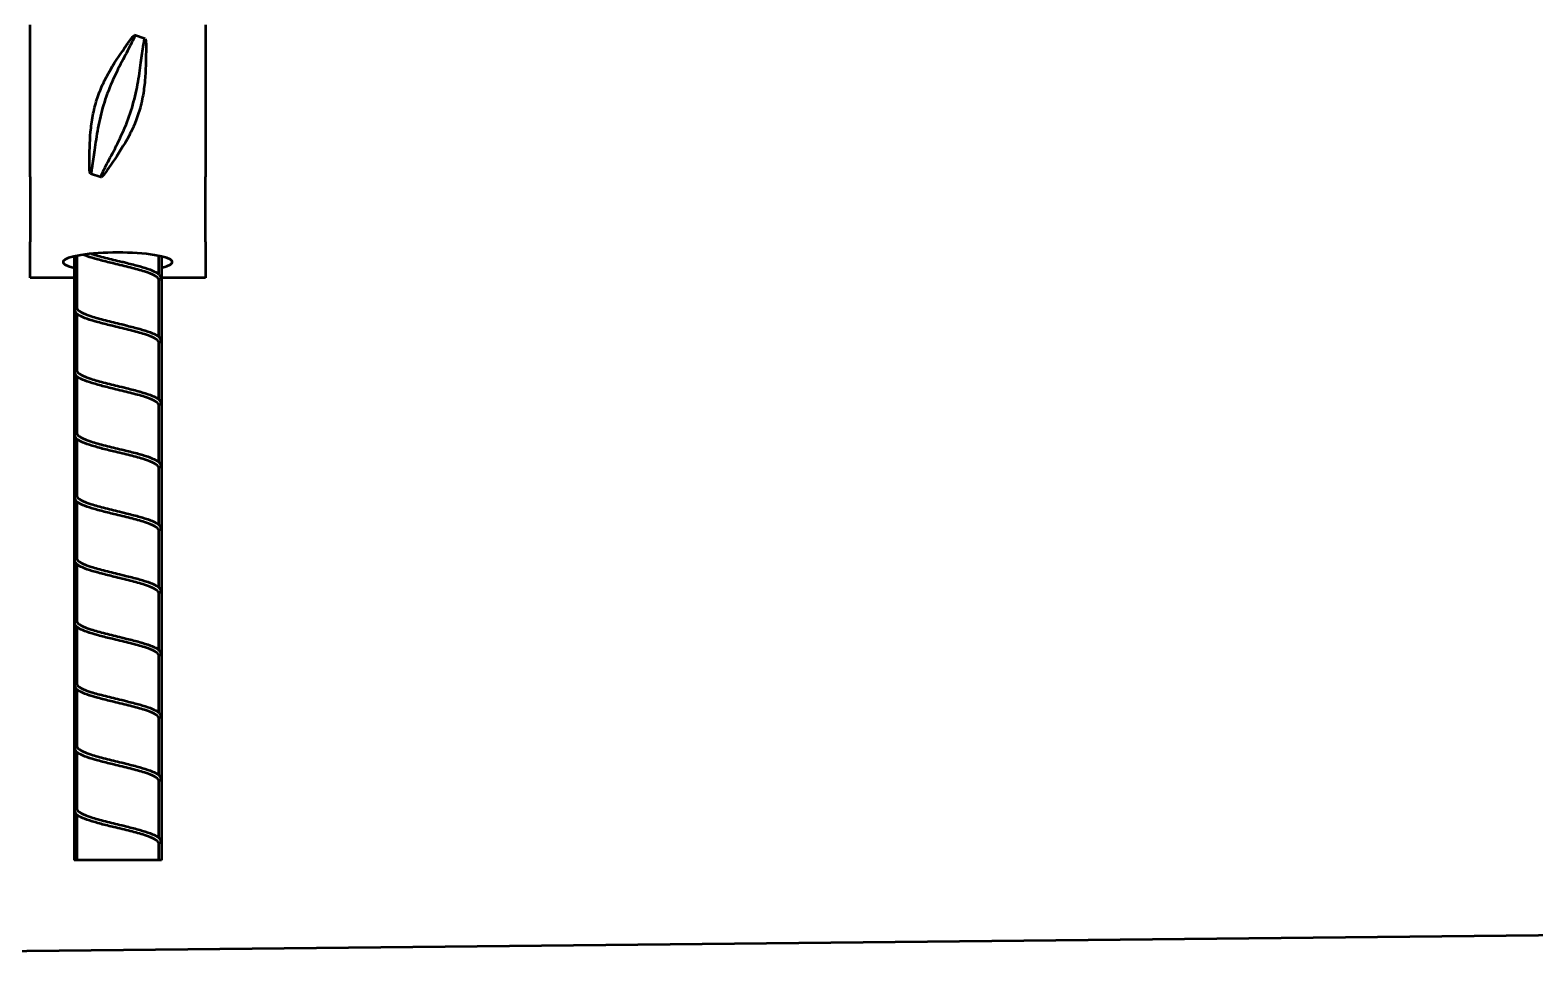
# Model space of a CAD drawing. Header units: inches. Extents: x 6 to 170, y 1 to 50.
# Drawn here: x 51.55 to 60.14, y 7.97 to 13.29 of the extents above; entities that cross this region are included whole.
import ezdxf

# ---------------------------------------------------------------- set-up
doc = ezdxf.new("R2010")
doc.units = ezdxf.units.IN
doc.header["$LTSCALE"] = 8
doc.header["$MEASUREMENT"] = 0
doc.layers.add('Visible (ANSI)', color=7, linetype='Continuous', lineweight=50)

msp = doc.modelspace()

# ---------------------------------------------------------------- linework, layer by layer
at = {"layer": 'Visible (ANSI)'}
for p, q in [((51.552053, 12.453521), (51.552053, 13.320656)), ((52.552053, 13.320656), (52.552053, 12.453521)), ((52.208189, 13.242289), (52.148307, 13.261404)), ((51.552053, 12.453521), (51.552053, 12.084218)), ((51.955799, 12.451594), (51.895917, 12.470708)), ((52.552053, 12.084218), (52.552053, 12.453521)), ((51.552053, 11.878387), (51.552053, 12.084218)), ((52.552053, 12.084218), (52.552053, 11.878387)), ((51.802678, 12.000845), (51.802678, 8.557259)), ((51.818158, 12.004129), (51.818158, 11.70441)), ((52.285948, 11.898724), (52.285948, 12.004129)), ((52.301428, 12.000845), (52.301428, 8.557259)), ((51.802678, 11.878387), (51.552053, 11.878387)), ((52.285948, 11.541581), (52.285948, 11.868297)), ((52.552053, 11.878387), (52.301428, 11.878387)), ((51.818158, 11.673761), (51.818158, 11.347268)), ((52.285948, 11.184438), (52.285948, 11.511154)), ((51.818158, 11.316619), (51.818158, 10.990125)), ((52.285948, 10.827295), (52.285948, 11.154011)), ((51.818158, 10.959476), (51.818158, 10.632982)), ((52.285948, 10.470152), (52.285948, 10.796868)), ((51.818158, 10.602333), (51.818158, 10.275839)), ((52.285948, 10.113009), (52.285948, 10.439725)), ((51.818158, 10.24519), (51.818158, 9.918696)), ((52.285948, 9.755867), (52.285948, 10.082582)), ((51.818158, 9.888047), (51.818158, 9.561553)), ((52.285948, 9.398724), (52.285948, 9.72544)), ((51.818158, 9.530904), (51.818158, 9.20441)), ((52.285948, 9.041581), (52.285948, 9.368297)), ((51.818158, 9.173761), (51.818158, 8.847268)), ((52.285948, 8.684438), (52.285948, 9.011154)), ((122.802678, 8.780318), (44.552063, 7.965207)), ((51.818158, 8.816619), (51.818158, 8.557259)), ((52.285948, 8.557259), (52.285948, 8.654011)), ((51.818158, 8.557259), (51.802678, 8.557259)), ((52.285948, 8.557259), (51.818158, 8.557259)), ((52.301428, 8.557259), (52.285948, 8.557259))]:
    msp.add_line(p, q, dxfattribs=at)
msp.add_ellipse((52.052053, 11.968142), major_axis=(-0.3125, 0), ratio=0.17364818, start_param=2.49476558, end_param=6.93001238, dxfattribs=at)
for points, knots in [([(51.932972, 12.894509), (51.942311, 12.923764), (51.953778, 12.953245), (51.980108, 13.010625), (51.994949, 13.038535), (52.041383, 13.117965), (52.074721, 13.16528), (52.105493, 13.210207), (52.109526, 13.216117), (52.113504, 13.222007)], [1.09730069, 1.09730069, 1.09730069, 1.09730069, 1.33130605, 1.33130605, 1.56531141, 1.56531141, 2.03332213, 2.03332213, 2.10345787, 2.10345787, 2.10345787, 2.10345787]), ([(52.113504, 13.222007), (52.113982, 13.222715), (52.114456, 13.223411), (52.12305, 13.235939), (52.131034, 13.245947), (52.142986, 13.2589), (52.146898, 13.261853), (52.148307, 13.261404)], [1.497528794, 1.497528794, 1.497528794, 1.497528794, 1.506293997, 1.506293997, 1.65781056, 1.65781056, 1.809327124, 1.809327124, 1.809327124, 1.809327124]), ([(52.148307, 13.261404), (52.149696, 13.26096), (52.148818, 13.257142), (52.142487, 13.242504), (52.137093, 13.231668), (52.130684, 13.218362), (52.130303, 13.217571), (52.129918, 13.216768)], [1.809327124, 1.809327124, 1.809327124, 1.809327124, 1.958690232, 1.958690232, 2.10805334, 2.10805334, 2.117335061, 2.117335061, 2.117335061, 2.117335061]), ([(52.197317, 13.195254), (52.197468, 13.196132), (52.197616, 13.196997), (52.200102, 13.211556), (52.201983, 13.223513), (52.205304, 13.239112), (52.2068, 13.242732), (52.208189, 13.242289)], [0.290928147, 0.290928147, 0.290928147, 0.290928147, 0.300209869, 0.300209869, 0.449572977, 0.449572977, 0.598936084, 0.598936084, 0.598936084, 0.598936084]), ([(52.208189, 13.242289), (52.209604, 13.241838), (52.211086, 13.237131), (52.213325, 13.219531), (52.214031, 13.206665), (52.213763, 13.191489), (52.213748, 13.190757), (52.213731, 13.190015)], [0.598936084, 0.598936084, 0.598936084, 0.598936084, 0.75103081, 0.75103081, 0.903125536, 0.903125536, 0.9107477, 0.9107477, 0.9107477, 0.9107477]), ([(52.129918, 13.216768), (52.116351, 13.188491), (52.099634, 13.157324), (52.06316, 13.087775), (52.043279, 13.048945), (52.006519, 12.967209), (51.989708, 12.924267), (51.975841, 12.880825)], [-1.02033115, -1.02033115, -1.02033115, -1.02033115, -0.69495997, -0.69495997, -0.34747998, -0.34747998, 0, 0, 0, 0]), ([(52.128265, 12.832172), (52.142131, 12.875614), (52.153308, 12.920354), (52.170702, 13.008272), (52.176995, 13.051438), (52.187561, 13.129258), (52.191992, 13.164346), (52.197317, 13.195254)], [6.66177475, 6.66177475, 6.66177475, 6.66177475, 7.00925474, 7.00925474, 7.35673472, 7.35673472, 7.6821059, 7.6821059, 7.6821059, 7.6821059]), ([(52.213731, 13.190015), (52.213561, 13.182909), (52.213423, 13.175756), (52.212476, 13.121308), (52.212236, 13.063429), (52.204063, 12.971786), (52.199989, 12.940439), (52.188205, 12.878416), (52.180472, 12.847743), (52.171134, 12.818488)], [7.00204599, 7.00204599, 7.00204599, 7.00204599, 7.07218173, 7.07218173, 7.54019245, 7.54019245, 7.77419781, 7.77419781, 8.00820317, 8.00820317, 8.00820317, 8.00820317]), ([(51.890375, 12.522982), (51.890545, 12.530088), (51.890683, 12.537242), (51.89163, 12.591689), (51.89187, 12.649568), (51.900043, 12.741212), (51.904117, 12.772559), (51.915901, 12.834582), (51.923634, 12.865254), (51.932972, 12.894509)], [7.00204599, 7.00204599, 7.00204599, 7.00204599, 7.07218173, 7.07218173, 7.54019245, 7.54019245, 7.77419781, 7.77419781, 8.00820317, 8.00820317, 8.00820317, 8.00820317]), ([(51.975841, 12.880825), (51.961975, 12.837384), (51.950798, 12.792644), (51.933404, 12.704726), (51.927111, 12.661559), (51.916545, 12.583739), (51.912114, 12.548651), (51.906789, 12.517743)], [0, 0, 0, 0, 0.34747998, 0.34747998, 0.69495997, 0.69495997, 1.02033115, 1.02033115, 1.02033115, 1.02033115]), ([(51.974188, 12.496229), (51.987755, 12.524506), (52.004472, 12.555673), (52.040946, 12.625223), (52.060827, 12.664052), (52.097587, 12.745789), (52.114398, 12.78873), (52.128265, 12.832172)], [5.6414436, 5.6414436, 5.6414436, 5.6414436, 5.96681478, 5.96681478, 6.31429477, 6.31429477, 6.66177475, 6.66177475, 6.66177475, 6.66177475]), ([(52.171134, 12.818488), (52.161795, 12.789233), (52.150328, 12.759753), (52.123998, 12.702373), (52.109157, 12.674462), (52.062723, 12.595032), (52.029385, 12.547718), (51.998613, 12.50279), (51.99458, 12.49688), (51.990602, 12.49099)], [1.09730069, 1.09730069, 1.09730069, 1.09730069, 1.33130605, 1.33130605, 1.56531141, 1.56531141, 2.03332213, 2.03332213, 2.10345787, 2.10345787, 2.10345787, 2.10345787]), ([(51.895917, 12.470708), (51.894502, 12.47116), (51.89302, 12.475867), (51.890781, 12.493466), (51.890075, 12.506333), (51.890343, 12.521508), (51.890358, 12.522241), (51.890375, 12.522982)], [0.598936084, 0.598936084, 0.598936084, 0.598936084, 0.75103081, 0.75103081, 0.903125536, 0.903125536, 0.9107477, 0.9107477, 0.9107477, 0.9107477]), ([(51.906789, 12.517743), (51.906638, 12.516865), (51.90649, 12.516), (51.904004, 12.501441), (51.902123, 12.489484), (51.898802, 12.473885), (51.897306, 12.470265), (51.895917, 12.470708)], [0.290928147, 0.290928147, 0.290928147, 0.290928147, 0.300209869, 0.300209869, 0.449572977, 0.449572977, 0.598936084, 0.598936084, 0.598936084, 0.598936084]), ([(51.955799, 12.451594), (51.95441, 12.452037), (51.955288, 12.455855), (51.961619, 12.470493), (51.967013, 12.481329), (51.973422, 12.494635), (51.973803, 12.495426), (51.974188, 12.496229)], [1.809325195, 1.809325195, 1.809325195, 1.809325195, 1.958688303, 1.958688303, 2.108051411, 2.108051411, 2.117333132, 2.117333132, 2.117333132, 2.117333132]), ([(51.990602, 12.49099), (51.990187, 12.490375), (51.989774, 12.489769), (51.981201, 12.477245), (51.973171, 12.467167), (51.961149, 12.45412), (51.957214, 12.451142), (51.955799, 12.451594)], [1.49751358, 1.49751358, 1.49751358, 1.49751358, 1.505135743, 1.505135743, 1.657230469, 1.657230469, 1.809325195, 1.809325195, 1.809325195, 1.809325195]), ([(52.013217, 11.963406), (51.987551, 11.969718), (51.96221, 11.976111), (51.916351, 11.988688), (51.895231, 11.995028), (51.86904, 12.004257), (51.861353, 12.007199), (51.854357, 12.010168)], [0, 0, 0, 0, 0.203430746, 0.203430746, 0.404937263, 0.404937263, 0.498244973, 0.498244973, 0.498244973, 0.498244973]), ([(51.901166, 12.015663), (51.924839, 12.00816), (51.952226, 12.000728), (52.01171, 11.985606), (52.043263, 11.978064), (52.08465, 11.967981), (52.094676, 11.965522), (52.104543, 11.963067)], [0.496195462, 0.496195462, 0.496195462, 0.496195462, 0.738837027, 0.738837027, 0.985116036, 0.985116036, 1.064849626, 1.064849626, 1.064849626, 1.064849626]), ([(52.285948, 11.868297), (52.283939, 11.875914), (52.275649, 11.883456), (52.247495, 11.898691), (52.227917, 11.906232), (52.180088, 11.921467), (52.152322, 11.929009), (52.092396, 11.944244), (52.060843, 11.951786), (52.024093, 11.960739), (52.018636, 11.962074), (52.013217, 11.963406)], [0, 0, 0, 0, 0.24627901, 0.24627901, 0.49255802, 0.49255802, 0.73883703, 0.73883703, 0.98511604, 0.98511604, 1.02832352, 1.02832352, 1.02832352, 1.02832352]), ([(52.104543, 11.963067), (52.130006, 11.956731), (52.154877, 11.950313), (52.199355, 11.937679), (52.21955, 11.931307), (52.253602, 11.91844), (52.267696, 11.911832), (52.287598, 11.898246), (52.294371, 11.891978), (52.296522, 11.880958)], [0, 0, 0, 0, 0.203969624, 0.203969624, 0.406026718, 0.406026718, 0.612891389, 0.612891389, 0.811777187, 0.811777187, 0.811777187, 0.811777187]), ([(52.296814, 11.878164), (52.296819, 11.87783), (52.296813, 11.877496), (52.296735, 11.87594), (52.296525, 11.874744), (52.295743, 11.872692), (52.295234, 11.871859), (52.29385, 11.870415), (52.292997, 11.869861), (52.291351, 11.869147), (52.290628, 11.868925), (52.28866, 11.868483), (52.287336, 11.868342), (52.285948, 11.868297)], [0.1897920525, 0.1897920525, 0.1897920525, 0.1897920525, 0.1922294095, 0.1922294095, 0.2012082947, 0.2012082947, 0.209118323, 0.209118323, 0.2174508092, 0.2174508092, 0.2233248553, 0.2233248553, 0.2328669858, 0.2328669858, 0.2328669858, 0.2328669858]), ([(51.80757, 11.691393), (51.807569, 11.691401), (51.807567, 11.691408), (51.807367, 11.692445), (51.807276, 11.693511), (51.807292, 11.694569)], [0.36883489865, 0.36883489865, 0.36883489865, 0.36883489865, 0.36889475462, 0.36889475462, 0.37685065873, 0.37685065873, 0.37685065873, 0.37685065873]), ([(51.807292, 11.694569), (51.807297, 11.694889), (51.807312, 11.695208), (51.807431, 11.696687), (51.80766, 11.697818), (51.808265, 11.699369), (51.808506, 11.699853), (51.809084, 11.700764), (51.809419, 11.701183), (51.8098, 11.701562), (51.81057, 11.70233), (51.811489, 11.7029), (51.813746, 11.703826), (51.815137, 11.704131), (51.817148, 11.704348), (51.817651, 11.704386), (51.818158, 11.70441)], [0.3768506587, 0.3768506587, 0.3768506587, 0.3768506587, 0.379254451, 0.379254451, 0.3880670032, 0.3880670032, 0.3924392295, 0.3924392295, 0.3969048674, 0.3969048674, 0.3969048674, 0.4059502014, 0.4059502014, 0.4165690719, 0.4165690719, 0.4200322562, 0.4200322562, 0.4200322562, 0.4200322562]), ([(52.013217, 11.606263), (51.987551, 11.612575), (51.96221, 11.618968), (51.916351, 11.631545), (51.895231, 11.637885), (51.859037, 11.650639), (51.843675, 11.657185), (51.820335, 11.670875), (51.812156, 11.677471), (51.808174, 11.688819), (51.80783, 11.690063), (51.80757, 11.691393)], [0, 0, 0, 0, 0.203430746, 0.203430746, 0.404937263, 0.404937263, 0.610847612, 0.610847612, 0.824043032, 0.824043032, 0.848613207, 0.848613207, 0.848613207, 0.848613207]), ([(51.818158, 11.70441), (51.820167, 11.696793), (51.828457, 11.689251), (51.856611, 11.674016), (51.876189, 11.666475), (51.924018, 11.65124), (51.951784, 11.643698), (52.01171, 11.628463), (52.043263, 11.620922), (52.08465, 11.610838), (52.094676, 11.60838), (52.104543, 11.605924)], [0, 0, 0, 0, 0.24627901, 0.24627901, 0.49255802, 0.49255802, 0.73883703, 0.73883703, 0.98511604, 0.98511604, 1.06484963, 1.06484963, 1.06484963, 1.06484963]), ([(52.285948, 11.511154), (52.283939, 11.518771), (52.275649, 11.526313), (52.247495, 11.541548), (52.227917, 11.54909), (52.180088, 11.564325), (52.152322, 11.571866), (52.092396, 11.587101), (52.060843, 11.594643), (52.024093, 11.603597), (52.018636, 11.604931), (52.013217, 11.606263)], [0, 0, 0, 0, 0.24627901, 0.24627901, 0.49255802, 0.49255802, 0.73883703, 0.73883703, 0.98511604, 0.98511604, 1.02832352, 1.02832352, 1.02832352, 1.02832352]), ([(52.104543, 11.605924), (52.130006, 11.599588), (52.154877, 11.59317), (52.199355, 11.580536), (52.21955, 11.574164), (52.253602, 11.561298), (52.267696, 11.554689), (52.287598, 11.541103), (52.294371, 11.534835), (52.296522, 11.523816)], [0, 0, 0, 0, 0.203969624, 0.203969624, 0.406026718, 0.406026718, 0.612891389, 0.612891389, 0.811777187, 0.811777187, 0.811777187, 0.811777187]), ([(52.296814, 11.521021), (52.29682, 11.520596), (52.29681, 11.520172), (52.296698, 11.518549), (52.296467, 11.517384), (52.295649, 11.515376), (52.29512, 11.514562), (52.293975, 11.513433), (52.293469, 11.513057), (52.292309, 11.512394), (52.291657, 11.512122), (52.289641, 11.511488), (52.288141, 11.511265), (52.286334, 11.511168), (52.286141, 11.51116), (52.285948, 11.511154)], [0.200182473, 0.200182473, 0.200182473, 0.200182473, 0.2033980629, 0.2033980629, 0.2125840261, 0.2125840261, 0.2208186966, 0.2208186966, 0.2261883639, 0.2261883639, 0.2320540395, 0.2320540395, 0.2434050849, 0.2434050849, 0.2447579396, 0.2447579396, 0.2447579396, 0.2447579396]), ([(51.80757, 11.33425), (51.807519, 11.334512), (51.807475, 11.334776), (51.807329, 11.335828), (51.80728, 11.336629), (51.807292, 11.337426)], [0.35943356133, 0.35943356133, 0.35943356133, 0.35943356133, 0.36146243866, 0.36146243866, 0.36744599074, 0.36744599074, 0.36744599074, 0.36744599074]), ([(51.807292, 11.337426), (51.807301, 11.337996), (51.807342, 11.338564), (51.807579, 11.340333), (51.807898, 11.341484), (51.808913, 11.343475), (51.809561, 11.34428), (51.811213, 11.34561), (51.812183, 11.346096), (51.813253, 11.346451), (51.814583, 11.346893), (51.816079, 11.347136), (51.817841, 11.347251), (51.818, 11.34726), (51.818158, 11.347268)], [0.3674459907, 0.3674459907, 0.3674459907, 0.3674459907, 0.3717271464, 0.3717271464, 0.3810225237, 0.3810225237, 0.3897607656, 0.3897607656, 0.3987126221, 0.3987126221, 0.3987126221, 0.4098375879, 0.4098375879, 0.410931022, 0.410931022, 0.410931022, 0.410931022]), ([(52.013217, 11.24912), (51.987551, 11.255432), (51.96221, 11.261825), (51.916351, 11.274402), (51.895231, 11.280742), (51.859037, 11.293496), (51.843675, 11.300042), (51.820335, 11.313732), (51.812156, 11.320328), (51.808174, 11.331676), (51.80783, 11.332921), (51.80757, 11.33425)], [0, 0, 0, 0, 0.203430746, 0.203430746, 0.404937263, 0.404937263, 0.610847612, 0.610847612, 0.824043032, 0.824043032, 0.848613207, 0.848613207, 0.848613207, 0.848613207]), ([(51.818158, 11.347268), (51.820167, 11.33965), (51.828457, 11.332108), (51.856611, 11.316873), (51.876189, 11.309332), (51.924018, 11.294097), (51.951784, 11.286555), (52.01171, 11.27132), (52.043263, 11.263779), (52.08465, 11.253695), (52.094676, 11.251237), (52.104543, 11.248781)], [0, 0, 0, 0, 0.24627901, 0.24627901, 0.49255802, 0.49255802, 0.73883703, 0.73883703, 0.98511604, 0.98511604, 1.06484963, 1.06484963, 1.06484963, 1.06484963]), ([(52.285948, 11.154011), (52.283939, 11.161628), (52.275649, 11.16917), (52.247495, 11.184405), (52.227917, 11.191947), (52.180088, 11.207182), (52.152322, 11.214723), (52.092396, 11.229958), (52.060843, 11.2375), (52.024093, 11.246454), (52.018636, 11.247788), (52.013217, 11.24912)], [0, 0, 0, 0, 0.24627901, 0.24627901, 0.49255802, 0.49255802, 0.73883703, 0.73883703, 0.98511604, 0.98511604, 1.02832352, 1.02832352, 1.02832352, 1.02832352]), ([(52.104543, 11.248781), (52.130006, 11.242445), (52.154877, 11.236027), (52.199355, 11.223393), (52.21955, 11.217021), (52.253602, 11.204155), (52.267696, 11.197546), (52.287598, 11.18396), (52.294371, 11.177692), (52.296522, 11.166673)], [0, 0, 0, 0, 0.203969624, 0.203969624, 0.406026718, 0.406026718, 0.612891389, 0.612891389, 0.811777187, 0.811777187, 0.811777187, 0.811777187]), ([(52.296814, 11.163878), (52.296824, 11.163202), (52.296791, 11.162526), (52.296567, 11.160722), (52.296281, 11.159636), (52.295356, 11.157751), (52.294764, 11.15699), (52.293521, 11.155946), (52.292971, 11.155601), (52.291725, 11.155), (52.291029, 11.154759), (52.288975, 11.154232), (52.287504, 11.154062), (52.285948, 11.154011)], [0.4252749174, 0.4252749174, 0.4252749174, 0.4252749174, 0.4304263152, 0.4304263152, 0.4393240915, 0.4393240915, 0.4476179655, 0.4476179655, 0.4531368502, 0.4531368502, 0.4591944322, 0.4591944322, 0.4702656932, 0.4702656932, 0.4702656932, 0.4702656932]), ([(52.296522, 11.166673), (52.296569, 11.166435), (52.29661, 11.166196), (52.296645, 11.165955), (52.296746, 11.165272), (52.296803, 11.164575), (52.296814, 11.163878)], [0.41809649147, 0.41809649147, 0.41809649147, 0.41809649147, 0.41996680535, 0.41996680535, 0.41996680535, 0.42527491742, 0.42527491742, 0.42527491742, 0.42527491742]), ([(51.807292, 10.980283), (51.807296, 10.98055), (51.807308, 10.980817), (51.807411, 10.982314), (51.807648, 10.983518), (51.808083, 10.984617), (51.808485, 10.985633), (51.80904, 10.986512), (51.810539, 10.988021), (51.811453, 10.988594), (51.813699, 10.989527), (51.815084, 10.989835), (51.817109, 10.99006), (51.817631, 10.990099), (51.818158, 10.990125)], [0.3865408858, 0.3865408858, 0.3865408858, 0.3865408858, 0.3885710722, 0.3885710722, 0.3979903368, 0.3979903368, 0.3979903368, 0.4066991123, 0.4066991123, 0.4157857445, 0.4157857445, 0.4264412276, 0.4264412276, 0.4300614581, 0.4300614581, 0.4300614581, 0.4300614581]), ([(51.818158, 10.990125), (51.820167, 10.982507), (51.828457, 10.974966), (51.856611, 10.959731), (51.876189, 10.952189), (51.924018, 10.936954), (51.951784, 10.929412), (52.01171, 10.914177), (52.043263, 10.906636), (52.08465, 10.896552), (52.094676, 10.894094), (52.104543, 10.891638)], [0, 0, 0, 0, 0.24627901, 0.24627901, 0.49255802, 0.49255802, 0.73883703, 0.73883703, 0.98511604, 0.98511604, 1.06484963, 1.06484963, 1.06484963, 1.06484963]), ([(51.80757, 10.977107), (51.807562, 10.977151), (51.807554, 10.977195), (51.807361, 10.978234), (51.807276, 10.979262), (51.807292, 10.980283)], [0.37843930434, 0.37843930434, 0.37843930434, 0.37843930434, 0.37878207808, 0.37878207808, 0.38654088581, 0.38654088581, 0.38654088581, 0.38654088581]), ([(52.013217, 10.891978), (51.987551, 10.898289), (51.96221, 10.904682), (51.916351, 10.917259), (51.895231, 10.923599), (51.859037, 10.936354), (51.843675, 10.942899), (51.820335, 10.956589), (51.812156, 10.963185), (51.808174, 10.974534), (51.80783, 10.975778), (51.80757, 10.977107)], [0, 0, 0, 0, 0.203430746, 0.203430746, 0.404937263, 0.404937263, 0.610847612, 0.610847612, 0.824043032, 0.824043032, 0.848613207, 0.848613207, 0.848613207, 0.848613207]), ([(52.285948, 10.796868), (52.283939, 10.804486), (52.275649, 10.812027), (52.247495, 10.827262), (52.227917, 10.834804), (52.180088, 10.850039), (52.152322, 10.85758), (52.092396, 10.872815), (52.060843, 10.880357), (52.024093, 10.889311), (52.018636, 10.890645), (52.013217, 10.891978)], [0, 0, 0, 0, 0.24627901, 0.24627901, 0.49255802, 0.49255802, 0.73883703, 0.73883703, 0.98511604, 0.98511604, 1.02832352, 1.02832352, 1.02832352, 1.02832352]), ([(52.104543, 10.891639), (52.130006, 10.885302), (52.154877, 10.878885), (52.199355, 10.86625), (52.21955, 10.859878), (52.253602, 10.847012), (52.267696, 10.840403), (52.287598, 10.826817), (52.294371, 10.820549), (52.296522, 10.80953)], [0, 0, 0, 0, 0.203969624, 0.203969624, 0.406026718, 0.406026718, 0.612891389, 0.612891389, 0.811777187, 0.811777187, 0.811777187, 0.811777187]), ([(52.296814, 10.806736), (52.296816, 10.806599), (52.296816, 10.806462), (52.296801, 10.805053), (52.296633, 10.80379), (52.295928, 10.80164), (52.295463, 10.800768), (52.294171, 10.799254), (52.293374, 10.798665), (52.291812, 10.797892), (52.291122, 10.797646), (52.289049, 10.797098), (52.287544, 10.796921), (52.285948, 10.796868)], [0.4324840395, 0.4324840395, 0.4324840395, 0.4324840395, 0.4335329654, 0.4335329654, 0.443318181, 0.443318181, 0.4516638398, 0.4516638398, 0.4602611352, 0.4602611352, 0.466316737, 0.466316737, 0.477688633, 0.477688633, 0.477688633, 0.477688633]), ([(51.80757, 10.619964), (51.807529, 10.620177), (51.807492, 10.620391), (51.807335, 10.62144), (51.807279, 10.622293), (51.807292, 10.623141)], [0.37519647472, 0.37519647472, 0.37519647472, 0.37519647472, 0.37693413434, 0.37693413434, 0.38364484121, 0.38364484121, 0.38364484121, 0.38364484121]), ([(51.807292, 10.623141), (51.8073, 10.623662), (51.807335, 10.624182), (51.807549, 10.625915), (51.807856, 10.62708), (51.808851, 10.629098), (51.809488, 10.629916), (51.811139, 10.631283), (51.812144, 10.631802), (51.814048, 10.632426), (51.814831, 10.632603), (51.816464, 10.632863), (51.81731, 10.632941), (51.818158, 10.632982)], [0.3836448412, 0.3836448412, 0.3836448412, 0.3836448412, 0.3877740914, 0.3877740914, 0.397624591, 0.397624591, 0.4068361571, 0.4068361571, 0.4164404089, 0.4164404089, 0.4226952118, 0.4226952118, 0.4291710192, 0.4291710192, 0.4291710192, 0.4291710192]), ([(52.013217, 10.534835), (51.987551, 10.541147), (51.96221, 10.547539), (51.916351, 10.560116), (51.895231, 10.566457), (51.859037, 10.579211), (51.843675, 10.585757), (51.820335, 10.599446), (51.812156, 10.606042), (51.808174, 10.617391), (51.80783, 10.618635), (51.80757, 10.619964)], [0, 0, 0, 0, 0.203430746, 0.203430746, 0.404937263, 0.404937263, 0.610847612, 0.610847612, 0.824043032, 0.824043032, 0.848613207, 0.848613207, 0.848613207, 0.848613207]), ([(51.818158, 10.632982), (51.820167, 10.625364), (51.828457, 10.617823), (51.856611, 10.602588), (51.876189, 10.595046), (51.924018, 10.579811), (51.951784, 10.57227), (52.01171, 10.557035), (52.043263, 10.549493), (52.08465, 10.539409), (52.094676, 10.536951), (52.104543, 10.534496)], [0, 0, 0, 0, 0.24627901, 0.24627901, 0.49255802, 0.49255802, 0.73883703, 0.73883703, 0.98511604, 0.98511604, 1.06484963, 1.06484963, 1.06484963, 1.06484963]), ([(52.285948, 10.439725), (52.283939, 10.447343), (52.275649, 10.454884), (52.247495, 10.470119), (52.227917, 10.477661), (52.180088, 10.492896), (52.152322, 10.500438), (52.092396, 10.515673), (52.060843, 10.523214), (52.024093, 10.532168), (52.018636, 10.533502), (52.013217, 10.534835)], [0, 0, 0, 0, 0.24627901, 0.24627901, 0.49255802, 0.49255802, 0.73883703, 0.73883703, 0.98511604, 0.98511604, 1.02832352, 1.02832352, 1.02832352, 1.02832352]), ([(52.104543, 10.534496), (52.130006, 10.528159), (52.154877, 10.521742), (52.199355, 10.509107), (52.21955, 10.502735), (52.253602, 10.489869), (52.267696, 10.483261), (52.287598, 10.469674), (52.294371, 10.463406), (52.296522, 10.452387)], [0, 0, 0, 0, 0.203969624, 0.203969624, 0.406026718, 0.406026718, 0.612891389, 0.612891389, 0.811777187, 0.811777187, 0.811777187, 0.811777187]), ([(52.296814, 10.449593), (52.296824, 10.448916), (52.296791, 10.448241), (52.296567, 10.446436), (52.296281, 10.44535), (52.295356, 10.443465), (52.294764, 10.442704), (52.293521, 10.44166), (52.292971, 10.441316), (52.291725, 10.440714), (52.291029, 10.440473), (52.288975, 10.439946), (52.287504, 10.439777), (52.285948, 10.439725)], [0.4252629105, 0.4252629105, 0.4252629105, 0.4252629105, 0.4304142272, 0.4304142272, 0.4393118948, 0.4393118948, 0.4476055892, 0.4476055892, 0.4531243019, 0.4531243019, 0.4591816413, 0.4591816413, 0.4702524139, 0.4702524139, 0.4702524139, 0.4702524139]), ([(52.296522, 10.452387), (52.296569, 10.45215), (52.29661, 10.45191), (52.296645, 10.45167), (52.296746, 10.450987), (52.296803, 10.450289), (52.296814, 10.449593)], [0.41808449305, 0.41808449305, 0.41808449305, 0.41808449305, 0.41995475991, 0.41995475991, 0.41995475991, 0.42526291053, 0.42526291053, 0.42526291053, 0.42526291053]), ([(51.80757, 10.262822), (51.807473, 10.263318), (51.807402, 10.263822), (51.807305, 10.264884), (51.807284, 10.265442), (51.807292, 10.265998)], [0.39774755854, 0.39774755854, 0.39774755854, 0.39774755854, 0.40221639818, 0.40221639818, 0.40707367037, 0.40707367037, 0.40707367037, 0.40707367037]), ([(51.807292, 10.265998), (51.807305, 10.266799), (51.80738, 10.267595), (51.807743, 10.269529), (51.808116, 10.27061), (51.809236, 10.272479), (51.809939, 10.273224), (51.811728, 10.274473), (51.812826, 10.274939), (51.815322, 10.275591), (51.816701, 10.275769), (51.818158, 10.275839)], [0.4070736704, 0.4070736704, 0.4070736704, 0.4070736704, 0.4140736516, 0.4140736516, 0.4246410493, 0.4246410493, 0.434805854, 0.434805854, 0.4458536327, 0.4458536327, 0.4570245036, 0.4570245036, 0.4570245036, 0.4570245036]), ([(52.013217, 10.177692), (51.987551, 10.184004), (51.96221, 10.190397), (51.916351, 10.202973), (51.895231, 10.209314), (51.859037, 10.222068), (51.843675, 10.228614), (51.820335, 10.242304), (51.812156, 10.248899), (51.808174, 10.260248), (51.80783, 10.261492), (51.80757, 10.262821)], [0, 0, 0, 0, 0.203430746, 0.203430746, 0.404937263, 0.404937263, 0.610847612, 0.610847612, 0.824043032, 0.824043032, 0.848613207, 0.848613207, 0.848613207, 0.848613207]), ([(51.818158, 10.275839), (51.820167, 10.268222), (51.828457, 10.26068), (51.856611, 10.245445), (51.876189, 10.237903), (51.924018, 10.222668), (51.951784, 10.215127), (52.01171, 10.199892), (52.043263, 10.19235), (52.08465, 10.182266), (52.094676, 10.179808), (52.104543, 10.177353)], [0, 0, 0, 0, 0.24627901, 0.24627901, 0.49255802, 0.49255802, 0.73883703, 0.73883703, 0.98511604, 0.98511604, 1.06484963, 1.06484963, 1.06484963, 1.06484963]), ([(52.285948, 10.082582), (52.283939, 10.0902), (52.275649, 10.097741), (52.247495, 10.112976), (52.227917, 10.120518), (52.180088, 10.135753), (52.152322, 10.143295), (52.092396, 10.15853), (52.060843, 10.166071), (52.024093, 10.175025), (52.018636, 10.176359), (52.013217, 10.177692)], [0, 0, 0, 0, 0.24627901, 0.24627901, 0.49255802, 0.49255802, 0.73883703, 0.73883703, 0.98511604, 0.98511604, 1.02832352, 1.02832352, 1.02832352, 1.02832352]), ([(52.104543, 10.177353), (52.130006, 10.171017), (52.154877, 10.164599), (52.199355, 10.151964), (52.21955, 10.145592), (52.253602, 10.132726), (52.267696, 10.126118), (52.287598, 10.112531), (52.294371, 10.106264), (52.296522, 10.095244)], [0, 0, 0, 0, 0.203969624, 0.203969624, 0.406026718, 0.406026718, 0.612891389, 0.612891389, 0.811777187, 0.811777187, 0.811777187, 0.811777187]), ([(52.296814, 10.09245), (52.296817, 10.09223), (52.296816, 10.09201), (52.296776, 10.090537), (52.296589, 10.089303), (52.295853, 10.087194), (52.295369, 10.08634), (52.29404, 10.084855), (52.29322, 10.084281), (52.29117, 10.083319), (52.289881, 10.082984), (52.287643, 10.082675), (52.286804, 10.082611), (52.285948, 10.082582)], [0.1915703884, 0.1915703884, 0.1915703884, 0.1915703884, 0.1932465161, 0.1932465161, 0.202831746, 0.202831746, 0.211131424, 0.211131424, 0.2197778812, 0.2197778812, 0.230077806, 0.230077806, 0.2359190284, 0.2359190284, 0.2359190284, 0.2359190284]), ([(51.80757, 9.905679), (51.807431, 9.906389), (51.807345, 9.907115), (51.807293, 9.908181), (51.807287, 9.908518), (51.807292, 9.908855)], [0.19365485599, 0.19365485599, 0.19365485599, 0.19365485599, 0.19919025146, 0.19919025146, 0.20173580921, 0.20173580921, 0.20173580921, 0.20173580921]), ([(51.807292, 9.908855), (51.807308, 9.909866), (51.807423, 9.910872), (51.807925, 9.912944), (51.808348, 9.913963), (51.80957, 9.915722), (51.810328, 9.916415), (51.812236, 9.917572), (51.813412, 9.917996), (51.81581, 9.918508), (51.816963, 9.918639), (51.818158, 9.918696)], [0.2017358092, 0.2017358092, 0.2017358092, 0.2017358092, 0.2093917197, 0.2093917197, 0.2183592436, 0.2183592436, 0.2271757433, 0.2271757433, 0.2370177383, 0.2370177383, 0.2450975683, 0.2450975683, 0.2450975683, 0.2450975683]), ([(52.013217, 9.820549), (51.987551, 9.826861), (51.96221, 9.833254), (51.916351, 9.84583), (51.895231, 9.852171), (51.859037, 9.864925), (51.843675, 9.871471), (51.820335, 9.885161), (51.812156, 9.891756), (51.808174, 9.903105), (51.80783, 9.904349), (51.80757, 9.905679)], [0, 0, 0, 0, 0.203430746, 0.203430746, 0.404937263, 0.404937263, 0.610847612, 0.610847612, 0.824043032, 0.824043032, 0.848613207, 0.848613207, 0.848613207, 0.848613207]), ([(51.818158, 9.918696), (51.820167, 9.911079), (51.828457, 9.903537), (51.856611, 9.888302), (51.876189, 9.88076), (51.924018, 9.865525), (51.951784, 9.857984), (52.01171, 9.842749), (52.043263, 9.835207), (52.08465, 9.825124), (52.094676, 9.822665), (52.104543, 9.82021)], [0, 0, 0, 0, 0.24627901, 0.24627901, 0.49255802, 0.49255802, 0.73883703, 0.73883703, 0.98511604, 0.98511604, 1.06484963, 1.06484963, 1.06484963, 1.06484963]), ([(52.285948, 9.72544), (52.283939, 9.733057), (52.275649, 9.740599), (52.247495, 9.755834), (52.227917, 9.763375), (52.180088, 9.77861), (52.152322, 9.786152), (52.092396, 9.801387), (52.060843, 9.808928), (52.024093, 9.817882), (52.018636, 9.819216), (52.013217, 9.820549)], [0, 0, 0, 0, 0.24627901, 0.24627901, 0.49255802, 0.49255802, 0.73883703, 0.73883703, 0.98511604, 0.98511604, 1.02832352, 1.02832352, 1.02832352, 1.02832352]), ([(52.104543, 9.82021), (52.130006, 9.813874), (52.154877, 9.807456), (52.199355, 9.794822), (52.21955, 9.788449), (52.253602, 9.775583), (52.267696, 9.768975), (52.287598, 9.755389), (52.294371, 9.749121), (52.296522, 9.738101)], [0, 0, 0, 0, 0.203969624, 0.203969624, 0.406026718, 0.406026718, 0.612891389, 0.612891389, 0.811777187, 0.811777187, 0.811777187, 0.811777187]), ([(52.296814, 9.735307), (52.296824, 9.73463), (52.296791, 9.733954), (52.296567, 9.732148), (52.296281, 9.731063), (52.295355, 9.729178), (52.294763, 9.728417), (52.29322, 9.727122), (52.292264, 9.726621), (52.289864, 9.725821), (52.288392, 9.725582), (52.286519, 9.725463), (52.286234, 9.725449), (52.285948, 9.72544)], [0.4033650755, 0.4033650755, 0.4033650755, 0.4033650755, 0.408528082, 0.408528082, 0.4174664401, 0.4174664401, 0.4258234337, 0.4258234337, 0.4347714159, 0.4347714159, 0.4453461695, 0.4453461695, 0.4472320325, 0.4472320325, 0.4472320325, 0.4472320325]), ([(52.296523, 9.738101), (52.296569, 9.737864), (52.29661, 9.737625), (52.296645, 9.737384), (52.296746, 9.736701), (52.296803, 9.736003), (52.296814, 9.735307)], [0.39618211705, 0.39618211705, 0.39618211705, 0.39618211705, 0.39805269468, 0.39805269468, 0.39805269468, 0.40336507552, 0.40336507552, 0.40336507552, 0.40336507552]), ([(51.80757, 9.548536), (51.807429, 9.549255), (51.807343, 9.549991), (51.807292, 9.551058), (51.807287, 9.551385), (51.807292, 9.551712)], [0.20632631581, 0.20632631581, 0.20632631581, 0.20632631581, 0.2119838659, 0.2119838659, 0.21447652895, 0.21447652895, 0.21447652895, 0.21447652895]), ([(51.807292, 9.551712), (51.807308, 9.552733), (51.807425, 9.553747), (51.807934, 9.555826), (51.80836, 9.556842), (51.809586, 9.558596), (51.810347, 9.559286), (51.81226, 9.56044), (51.81344, 9.560861), (51.815832, 9.561368), (51.816975, 9.561497), (51.818158, 9.561553)], [0.2144765289, 0.2144765289, 0.2144765289, 0.2144765289, 0.2222697322, 0.2222697322, 0.2313065156, 0.2313065156, 0.2402001913, 0.2402001913, 0.2501394448, 0.2501394448, 0.2582108371, 0.2582108371, 0.2582108371, 0.2582108371]), ([(52.013217, 9.463406), (51.987551, 9.469718), (51.96221, 9.476111), (51.916351, 9.488688), (51.895231, 9.495028), (51.859037, 9.507782), (51.843675, 9.514328), (51.820335, 9.528018), (51.812156, 9.534613), (51.808174, 9.545962), (51.80783, 9.547206), (51.80757, 9.548536)], [0, 0, 0, 0, 0.203430746, 0.203430746, 0.404937263, 0.404937263, 0.610847612, 0.610847612, 0.824043032, 0.824043032, 0.848613207, 0.848613207, 0.848613207, 0.848613207]), ([(51.818158, 9.561553), (51.820167, 9.553936), (51.828457, 9.546394), (51.856611, 9.531159), (51.876189, 9.523618), (51.924018, 9.508383), (51.951784, 9.500841), (52.01171, 9.485606), (52.043263, 9.478064), (52.08465, 9.467981), (52.094676, 9.465522), (52.104543, 9.463067)], [0, 0, 0, 0, 0.24627901, 0.24627901, 0.49255802, 0.49255802, 0.73883703, 0.73883703, 0.98511604, 0.98511604, 1.06484963, 1.06484963, 1.06484963, 1.06484963]), ([(52.285948, 9.368297), (52.283939, 9.375914), (52.275649, 9.383456), (52.247495, 9.398691), (52.227917, 9.406232), (52.180088, 9.421467), (52.152322, 9.429009), (52.092396, 9.444244), (52.060843, 9.451786), (52.024093, 9.460739), (52.018636, 9.462074), (52.013217, 9.463406)], [0, 0, 0, 0, 0.24627901, 0.24627901, 0.49255802, 0.49255802, 0.73883703, 0.73883703, 0.98511604, 0.98511604, 1.02832352, 1.02832352, 1.02832352, 1.02832352]), ([(52.104543, 9.463067), (52.130006, 9.456731), (52.154877, 9.450313), (52.199355, 9.437679), (52.21955, 9.431307), (52.253602, 9.41844), (52.267696, 9.411832), (52.287598, 9.398246), (52.294371, 9.391978), (52.296522, 9.380958)], [0, 0, 0, 0, 0.203969624, 0.203969624, 0.406026718, 0.406026718, 0.612891389, 0.612891389, 0.811777187, 0.811777187, 0.811777187, 0.811777187]), ([(52.296814, 9.378164), (52.296828, 9.377236), (52.296761, 9.376308), (52.296393, 9.374327), (52.29605, 9.373318), (52.295012, 9.371566), (52.29436, 9.370865), (52.292685, 9.369671), (52.291639, 9.369216), (52.289082, 9.36853), (52.287561, 9.36835), (52.285948, 9.368297)], [0.3991340726, 0.3991340726, 0.3991340726, 0.3991340726, 0.4062073683, 0.4062073683, 0.4148440588, 0.4148440588, 0.4231638842, 0.4231638842, 0.4324220678, 0.4324220678, 0.4430268626, 0.4430268626, 0.4430268626, 0.4430268626]), ([(52.296523, 9.380958), (52.29662, 9.380462), (52.296692, 9.379957), (52.296742, 9.379449), (52.296783, 9.379023), (52.296807, 9.378594), (52.296814, 9.378164)], [0.39195298861, 0.39195298861, 0.39195298861, 0.39195298861, 0.39586108168, 0.39586108168, 0.39586108168, 0.3991340726, 0.3991340726, 0.3991340726, 0.3991340726]), ([(51.80757, 9.191393), (51.807473, 9.19189), (51.807402, 9.192395), (51.807305, 9.193456), (51.807284, 9.194014), (51.807292, 9.194569)], [0.39774355225, 0.39774355225, 0.39774355225, 0.39774355225, 0.40221810039, 0.40221810039, 0.40706949981, 0.40706949981, 0.40706949981, 0.40706949981]), ([(51.807292, 9.194569), (51.807305, 9.195371), (51.80738, 9.196168), (51.807744, 9.198102), (51.808117, 9.199183), (51.809237, 9.201051), (51.80994, 9.201797), (51.81173, 9.203045), (51.812827, 9.203511), (51.815324, 9.204163), (51.816702, 9.204341), (51.818158, 9.20441)], [0.4070694998, 0.4070694998, 0.4070694998, 0.4070694998, 0.41407489, 0.41407489, 0.4246413999, 0.4246413999, 0.4348059911, 0.4348059911, 0.4458544795, 0.4458544795, 0.4570196833, 0.4570196833, 0.4570196833, 0.4570196833]), ([(52.013217, 9.106263), (51.987551, 9.112575), (51.96221, 9.118968), (51.916351, 9.131545), (51.895231, 9.137885), (51.859037, 9.150639), (51.843675, 9.157185), (51.820335, 9.170875), (51.812156, 9.177471), (51.808174, 9.188819), (51.80783, 9.190063), (51.80757, 9.191393)], [0, 0, 0, 0, 0.203430746, 0.203430746, 0.404937263, 0.404937263, 0.610847612, 0.610847612, 0.824043032, 0.824043032, 0.848613207, 0.848613207, 0.848613207, 0.848613207]), ([(51.818158, 9.20441), (51.820167, 9.196793), (51.828457, 9.189251), (51.856611, 9.174016), (51.876189, 9.166475), (51.924018, 9.15124), (51.951784, 9.143698), (52.01171, 9.128463), (52.043263, 9.120922), (52.08465, 9.110838), (52.094676, 9.10838), (52.104543, 9.105924)], [0, 0, 0, 0, 0.24627901, 0.24627901, 0.49255802, 0.49255802, 0.73883703, 0.73883703, 0.98511604, 0.98511604, 1.06484963, 1.06484963, 1.06484963, 1.06484963]), ([(52.285948, 9.011154), (52.283939, 9.018771), (52.275649, 9.026313), (52.247495, 9.041548), (52.227917, 9.04909), (52.180088, 9.064325), (52.152322, 9.071866), (52.092396, 9.087101), (52.060843, 9.094643), (52.024093, 9.103597), (52.018636, 9.104931), (52.013217, 9.106263)], [0, 0, 0, 0, 0.24627901, 0.24627901, 0.49255802, 0.49255802, 0.73883703, 0.73883703, 0.98511604, 0.98511604, 1.02832352, 1.02832352, 1.02832352, 1.02832352]), ([(52.104543, 9.105924), (52.130006, 9.099588), (52.154877, 9.09317), (52.199355, 9.080536), (52.21955, 9.074164), (52.253602, 9.061298), (52.267696, 9.054689), (52.287598, 9.041103), (52.294371, 9.034835), (52.296522, 9.023815)], [0, 0, 0, 0, 0.203969624, 0.203969624, 0.406026718, 0.406026718, 0.612891389, 0.612891389, 0.811777187, 0.811777187, 0.811777187, 0.811777187]), ([(52.296814, 9.021021), (52.296824, 9.020345), (52.296791, 9.019669), (52.296567, 9.017863), (52.296281, 9.016777), (52.295355, 9.014893), (52.294763, 9.014132), (52.29322, 9.012836), (52.292265, 9.012336), (52.289864, 9.011535), (52.288392, 9.011297), (52.286519, 9.011177), (52.286234, 9.011163), (52.285948, 9.011154)], [0.417878671, 0.417878671, 0.417878671, 0.417878671, 0.4230865849, 0.4230865849, 0.4321036876, 0.4321036876, 0.4405341613, 0.4405341613, 0.4495606349, 0.4495606349, 0.460228049, 0.460228049, 0.4621310574, 0.4621310574, 0.4621310574, 0.4621310574]), ([(52.296523, 9.023815), (52.296569, 9.023578), (52.29661, 9.023339), (52.296746, 9.022415), (52.296803, 9.021718), (52.296814, 9.021021)], [0.41063356743, 0.41063356743, 0.41063356743, 0.41063356743, 0.41251889245, 0.41251889245, 0.41787867097, 0.41787867097, 0.41787867097, 0.41787867097]), ([(51.807292, 8.837426), (51.807303, 8.838104), (51.807358, 8.838779), (51.807578, 8.840164), (51.807753, 8.840868), (51.80824, 8.842198), (51.80855, 8.842815), (51.808936, 8.843379), (51.809536, 8.844255), (51.810288, 8.844953), (51.812183, 8.84612), (51.813351, 8.846548), (51.81576, 8.847074), (51.816937, 8.847209), (51.818158, 8.847268)], [0.3821097739, 0.3821097739, 0.3821097739, 0.3821097739, 0.3872039956, 0.3872039956, 0.3928251793, 0.3928251793, 0.3984422247, 0.3984422247, 0.3984422247, 0.4071726646, 0.4071726646, 0.4168933733, 0.4168933733, 0.4250635496, 0.4250635496, 0.4250635496, 0.4250635496]), ([(51.818158, 8.847268), (51.820167, 8.83965), (51.828457, 8.832108), (51.856611, 8.816873), (51.876189, 8.809332), (51.924018, 8.794097), (51.951784, 8.786555), (52.01171, 8.77132), (52.043263, 8.763779), (52.08465, 8.753695), (52.094676, 8.751237), (52.104543, 8.748781)], [0, 0, 0, 0, 0.24627901, 0.24627901, 0.49255802, 0.49255802, 0.73883703, 0.73883703, 0.98511604, 0.98511604, 1.06484963, 1.06484963, 1.06484963, 1.06484963]), ([(51.80757, 8.83425), (51.807498, 8.834621), (51.80744, 8.834997), (51.807316, 8.836054), (51.807281, 8.836742), (51.807292, 8.837426)], [0.37409280016, 0.37409280016, 0.37409280016, 0.37409280016, 0.37696993648, 0.37696993648, 0.3821097739, 0.3821097739, 0.3821097739, 0.3821097739]), ([(52.013217, 8.74912), (51.987551, 8.755432), (51.96221, 8.761825), (51.916351, 8.774402), (51.895231, 8.780742), (51.859037, 8.793496), (51.843675, 8.800042), (51.820335, 8.813732), (51.812156, 8.820328), (51.808174, 8.831676), (51.80783, 8.832921), (51.80757, 8.83425)], [0, 0, 0, 0, 0.203430746, 0.203430746, 0.404937263, 0.404937263, 0.610847612, 0.610847612, 0.824043032, 0.824043032, 0.848613207, 0.848613207, 0.848613207, 0.848613207]), ([(52.285948, 8.654011), (52.283939, 8.661628), (52.275649, 8.66917), (52.247495, 8.684405), (52.227917, 8.691947), (52.180088, 8.707182), (52.152322, 8.714723), (52.092396, 8.729958), (52.060843, 8.7375), (52.024093, 8.746454), (52.018636, 8.747788), (52.013217, 8.74912)], [0, 0, 0, 0, 0.24627901, 0.24627901, 0.49255802, 0.49255802, 0.73883703, 0.73883703, 0.98511604, 0.98511604, 1.02832352, 1.02832352, 1.02832352, 1.02832352]), ([(52.104543, 8.748781), (52.130006, 8.742445), (52.154877, 8.736027), (52.199355, 8.723393), (52.21955, 8.717021), (52.253602, 8.704155), (52.267696, 8.697546), (52.287598, 8.68396), (52.294371, 8.677692), (52.296522, 8.666673)], [0, 0, 0, 0, 0.203969624, 0.203969624, 0.406026718, 0.406026718, 0.612891389, 0.612891389, 0.811777187, 0.811777187, 0.811777187, 0.811777187]), ([(52.296814, 8.663878), (52.296828, 8.662984), (52.296766, 8.66209), (52.29642, 8.660132), (52.296084, 8.659113), (52.295062, 8.657343), (52.294418, 8.656635), (52.292763, 8.655427), (52.29173, 8.654965), (52.289161, 8.654254), (52.287604, 8.654066), (52.285948, 8.654011)], [0.2041550678, 0.2041550678, 0.2041550678, 0.2041550678, 0.211124975, 0.211124975, 0.2200006788, 0.2200006788, 0.228516993, 0.228516993, 0.237949505, 0.237949505, 0.2490827855, 0.2490827855, 0.2490827855, 0.2490827855]), ([(52.296523, 8.666673), (52.296613, 8.666211), (52.296682, 8.665743), (52.296778, 8.66481), (52.296806, 8.664344), (52.296814, 8.663878)], [0.1968141567, 0.1968141567, 0.1968141567, 0.1968141567, 0.2005241267, 0.2005241267, 0.20415506784, 0.20415506784, 0.20415506784, 0.20415506784])]:
    msp.add_open_spline(points, degree=3, knots=knots, dxfattribs=at)
for points in [[(52.296522, 11.880958), (52.296701, 11.880046), (52.296799, 11.879104), (52.296814, 11.878164)], [(52.296522, 11.523816), (52.2967, 11.522904), (52.296799, 11.521961), (52.296814, 11.521021)], [(52.296523, 10.80953), (52.296701, 10.808615), (52.296799, 10.807674), (52.296814, 10.806736)], [(52.296523, 10.095244), (52.296701, 10.09433), (52.296799, 10.093388), (52.296814, 10.09245)]]:
    msp.add_open_spline(points, degree=3, dxfattribs=at)

doc.saveas('drawing.dxf')
